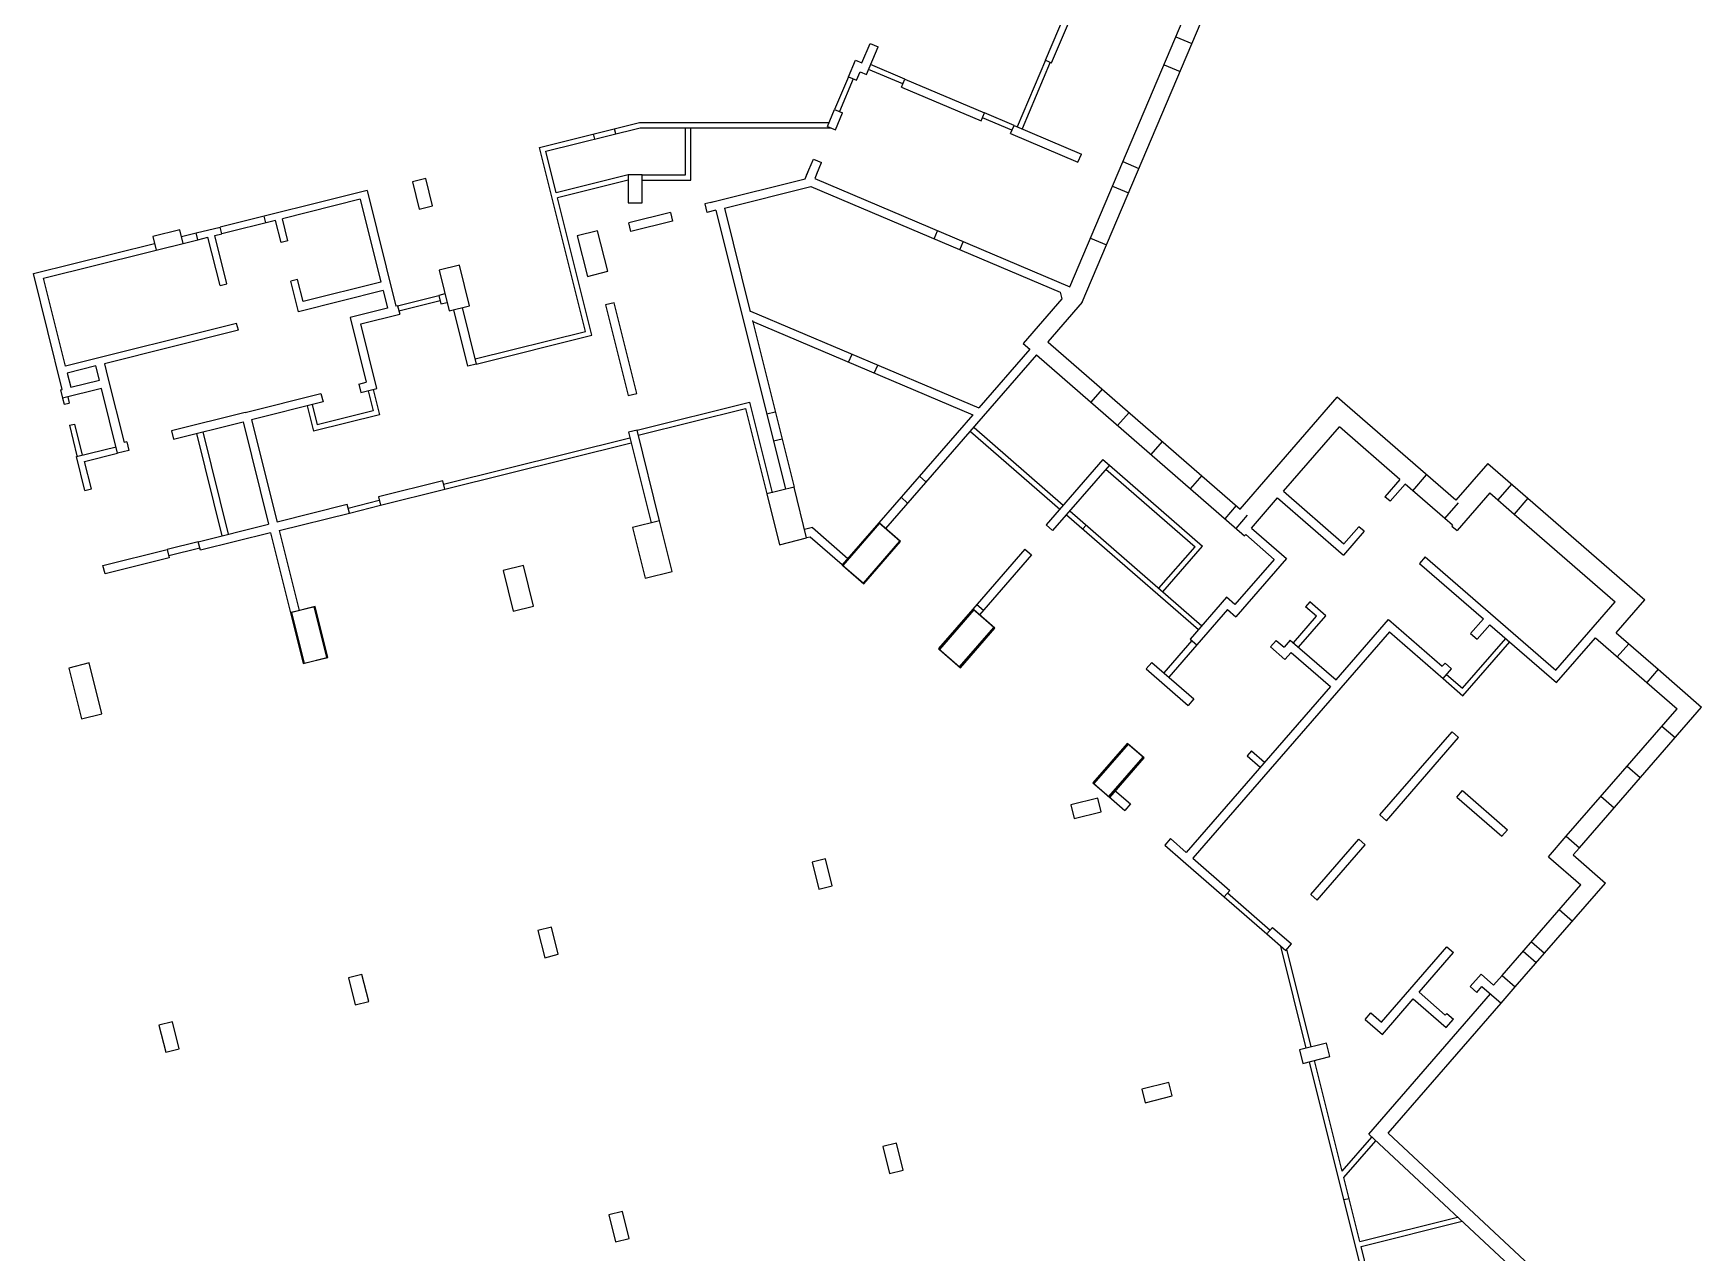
# Model space of a CAD drawing. Header units: metres. Extents: x -681087 to 1033303, y 74272 to 2630761.
# Drawn here: x 119989 to 167824, y 2525471 to 2560433 of the extents above; entities that cross this region are included whole.
import ezdxf

# ---------------------------------------------------------------- set-up
doc = ezdxf.new("R2010")
doc.units = ezdxf.units.M
for name, color, linetype in [('SKELETON_CLEAN', 7, 'Continuous'), ('SKELETON_ISOLATED', 1, 'Continuous'), ('SKELETON_ORIGINAL', 8, 'Continuous')]:
    doc.layers.add(name, color=color, linetype=linetype)

msp = doc.modelspace()

# ---------------------------------------------------------------- linework, layer by layer
at = {"layer": 'SKELETON_CLEAN'}
for p, q in [((149706, 2553165), (154387, 2564193)), ((150060, 2552721), (154847, 2563997)), ((149010, 2559664), (150006, 2562011)), ((149184, 2559589), (150181, 2561937)), ((143745, 2559584), (143983, 2560146)), ((143983, 2560146), (144214, 2560048)), ((143360, 2559188), (143561, 2559663)), ((143561, 2559663), (143745, 2559584)), ((143878, 2559257), (144214, 2560048)), ((149010, 2559664), (148199, 2557754)), ((149010, 2559664), (149184, 2559589)), ((143360, 2559188), (142961, 2558250)), ((143360, 2559188), (143590, 2559091)), ((143590, 2559091), (143693, 2559335)), ((143693, 2559335), (143878, 2559257)), ((144977, 2559121), (143997, 2559537)), ((144879, 2558891), (144977, 2559121)), ((144879, 2558891), (147162, 2557922)), ((144977, 2559121), (147260, 2558152)), ((142756, 2557766), (142961, 2558250)), ((142961, 2558250), (143191, 2558152)), ((134504, 2557164), (137366, 2557878)), ((137366, 2557878), (142803, 2557878)), ((142756, 2557766), (142986, 2557669)), ((142986, 2557669), (143191, 2558152)), ((147162, 2557922), (147260, 2558152)), ((148107, 2557793), (147260, 2558152)), ((148009, 2557563), (148107, 2557793)), ((148107, 2557793), (150040, 2556972)), ((134686, 2557055), (137385, 2557728)), ((137385, 2557728), (142847, 2557728)), ((138691, 2556378), (138691, 2557728)), ((138841, 2556228), (138841, 2557728)), ((148009, 2557563), (149942, 2556742)), ((135821, 2551886), (134504, 2557164)), ((134983, 2555865), (134686, 2557055)), ((142162, 2556367), (142358, 2556827)), ((142358, 2556827), (142588, 2556730)), ((149942, 2556742), (150040, 2556972)), ((137041, 2556378), (134983, 2555865)), ((137441, 2556378), (137041, 2556378)), ((137041, 2556378), (137041, 2555578)), ((137441, 2555578), (137441, 2556378)), ((137441, 2556378), (138691, 2556378)), ((142116, 2556259), (142205, 2556468)), ((142455, 2556417), (142392, 2556269)), ((142451, 2556407), (142588, 2556730)), ((129556, 2555930), (125345, 2554880)), ((129556, 2555930), (130383, 2552612)), ((131244, 2556269), (130856, 2556172)), ((130856, 2556172), (131050, 2555396)), ((131438, 2555492), (131244, 2556269)), ((137041, 2556223), (135019, 2555719)), ((137441, 2556228), (138841, 2556228)), ((139393, 2555580), (142116, 2556259)), ((139803, 2555424), (142286, 2556043)), ((142286, 2556043), (149435, 2553008)), ((142392, 2556269), (149706, 2553165)), ((129362, 2555676), (127130, 2555119)), ((129362, 2555676), (129954, 2553298)), ((131050, 2555396), (131438, 2555492)), ((136002, 2551776), (135019, 2555719)), ((137041, 2555578), (137441, 2555578)), ((139500, 2555606), (139243, 2555542)), ((139243, 2555542), (139303, 2555300)), ((139560, 2555364), (139303, 2555300)), ((139560, 2555364), (141556, 2547359)), ((139803, 2555424), (140545, 2552447)), ((124656, 2554709), (125345, 2554880)), ((125393, 2554686), (125345, 2554880)), ((126936, 2555071), (125393, 2554686)), ((127094, 2554435), (126936, 2555071)), ((127289, 2554484), (127130, 2555119)), ((138253, 2555295), (137059, 2554998)), ((137120, 2554755), (137059, 2554998)), ((138313, 2555053), (137120, 2554755)), ((138253, 2555295), (138313, 2555053)), ((119989, 2553545), (123462, 2554411)), ((120280, 2553411), (124704, 2554514)), ((124190, 2554799), (123414, 2554605)), ((123414, 2554605), (123511, 2554217)), ((123511, 2554217), (124287, 2554410)), ((124287, 2554410), (124190, 2554799)), ((124239, 2554605), (124656, 2554709)), ((124704, 2554514), (124656, 2554709)), ((124704, 2554514), (124995, 2554587)), ((125341, 2553200), (124995, 2554587)), ((125189, 2554635), (125393, 2554686)), ((125535, 2553248), (125189, 2554635)), ((127289, 2554484), (127094, 2554435)), ((136167, 2554775), (135585, 2554630)), ((135585, 2554630), (135875, 2553466)), ((136457, 2553611), (136167, 2554775)), ((120816, 2550226), (119989, 2553545)), ((132203, 2553787), (131621, 2553642)), ((131621, 2553642), (131911, 2552477)), ((132493, 2552623), (132203, 2553787)), ((135875, 2553466), (136457, 2553611)), ((120909, 2550889), (120280, 2553411)), ((125341, 2553200), (125535, 2553248)), ((127564, 2553378), (127370, 2553329)), ((127589, 2552451), (127370, 2553329)), ((127723, 2552742), (127564, 2553378)), ((130015, 2553056), (127589, 2552451)), ((129954, 2553298), (127723, 2552742)), ((130015, 2553056), (130141, 2552551)), ((131790, 2552963), (131616, 2552919)), ((149435, 2553008), (149482, 2552818)), ((130141, 2552551), (129073, 2552285)), ((130432, 2552624), (130383, 2552612)), ((130432, 2552624), (131616, 2552919)), ((130432, 2552624), (130492, 2552381)), ((131616, 2552919), (131676, 2552677)), ((131676, 2552677), (131851, 2552720)), ((131911, 2552477), (132493, 2552623)), ((132446, 2550890), (132042, 2552510)), ((132285, 2552571), (132689, 2550950)), ((136641, 2552709), (136398, 2552648)), ((136398, 2552648), (137047, 2550048)), ((137289, 2550108), (136641, 2552709)), ((149482, 2552818), (148371, 2551540)), ((150060, 2552721), (149076, 2551589)), ((125818, 2552113), (120909, 2550889)), ((125867, 2551919), (125818, 2552113)), ((129073, 2552285), (129536, 2550432)), ((129376, 2552103), (130492, 2552381)), ((129839, 2550250), (129376, 2552103)), ((140555, 2552470), (147097, 2549693)), ((140596, 2552181), (146925, 2549495)), ((140606, 2552204), (141799, 2547419)), ((125867, 2551919), (122025, 2550961)), ((132653, 2551096), (135821, 2551886)), ((132689, 2550950), (136002, 2551776)), ((148371, 2551540), (148560, 2551376)), ((149175, 2551504), (149076, 2551589)), ((149091, 2551576), (154593, 2546793)), ((148748, 2551212), (144422, 2546234)), ((148560, 2551376), (147097, 2549693)), ((148748, 2551212), (154718, 2546022)), ((121782, 2550900), (120957, 2550694)), ((120957, 2550694), (121059, 2550287)), ((121884, 2550493), (121782, 2550900)), ((122025, 2550961), (122126, 2550553)), ((132689, 2550950), (132446, 2550890)), ((120768, 2550214), (120816, 2550226)), ((120768, 2550214), (120828, 2549972)), ((121944, 2550250), (120828, 2549972)), ((121059, 2550287), (121884, 2550493)), ((122406, 2548397), (121944, 2550250)), ((122126, 2550553), (122588, 2548700)), ((126062, 2549566), (128235, 2550108)), ((128235, 2550108), (128296, 2549865)), ((129322, 2550379), (129536, 2550432)), ((129322, 2550379), (129383, 2550136)), ((129383, 2550136), (129839, 2550250)), ((129586, 2550187), (129731, 2549605)), ((129732, 2550223), (129913, 2549496)), ((137047, 2550048), (137289, 2550108)), ((120828, 2549972), (120872, 2549797)), ((120872, 2549797), (121017, 2549833)), ((120974, 2550008), (121017, 2549833)), ((128296, 2549865), (126244, 2549354)), ((127840, 2549752), (128021, 2549024)), ((127985, 2549788), (128130, 2549206)), ((129731, 2549605), (128130, 2549206)), ((137298, 2549059), (140520, 2549862)), ((137334, 2548914), (140410, 2549681)), ((140410, 2549681), (141022, 2547226)), ((140520, 2549862), (141168, 2547262)), ((154593, 2546793), (157378, 2549997)), ((160774, 2547045), (157378, 2549997)), ((121022, 2549196), (121167, 2549232)), ((121022, 2549196), (121239, 2548322)), ((121167, 2549232), (121390, 2548339)), ((126062, 2549566), (123947, 2549039)), ((124007, 2548796), (126001, 2549293)), ((126001, 2549293), (126733, 2546358)), ((126244, 2549354), (126975, 2546418)), ((129913, 2549496), (128021, 2549024)), ((146925, 2549495), (144233, 2546398)), ((155830, 2547302), (157437, 2549151)), ((159173, 2547642), (157437, 2549151)), ((122666, 2548719), (122588, 2548700)), ((122666, 2548719), (122726, 2548477)), ((123947, 2549039), (124007, 2548796)), ((131785, 2547360), (137132, 2548693)), ((137298, 2549059), (137056, 2548999)), ((137056, 2548999), (137704, 2546398)), ((137947, 2546459), (137298, 2549059)), ((121225, 2548298), (122360, 2548581)), ((121468, 2547323), (121225, 2548298)), ((121455, 2548160), (122406, 2548397)), ((122726, 2548477), (122406, 2548397)), ((150652, 2548212), (149025, 2546340)), ((150652, 2548212), (150841, 2548048)), ((121652, 2547369), (121455, 2548160)), ((150841, 2548048), (149214, 2546176)), ((150743, 2547935), (153297, 2545714)), ((150841, 2548048), (153509, 2545729)), ((161693, 2548101), (160774, 2547045)), ((161693, 2548101), (162840, 2547104)), ((121468, 2547323), (121652, 2547369)), ((131725, 2547603), (129881, 2547143)), ((129942, 2546900), (131785, 2547360)), ((131785, 2547360), (131725, 2547603)), ((141799, 2547419), (141022, 2547226)), ((141022, 2547226), (141385, 2545770)), ((142161, 2545964), (141799, 2547419)), ((155830, 2547302), (157566, 2545793)), ((159173, 2547642), (158744, 2547147)), ((159324, 2547510), (158895, 2547016)), ((160464, 2546520), (159324, 2547510)), ((161752, 2547255), (160814, 2546176)), ((161752, 2547255), (162446, 2546651)), ((128989, 2546920), (126975, 2546418)), ((129049, 2546678), (128989, 2546920)), ((129049, 2546678), (129942, 2546900)), ((129881, 2547143), (129942, 2546900)), ((154915, 2546249), (155666, 2547113)), ((155666, 2547113), (157553, 2545473)), ((158895, 2547016), (158744, 2547147)), ((160464, 2546520), (160857, 2546973)), ((162840, 2547104), (162446, 2546651)), ((162840, 2547104), (166191, 2544191)), ((124719, 2545856), (126733, 2546358)), ((127036, 2546176), (129049, 2546678)), ((137947, 2546459), (137170, 2546265)), ((137170, 2546265), (137533, 2544810)), ((138309, 2545003), (137947, 2546459)), ((142330, 2546264), (142101, 2546206)), ((142330, 2546264), (143347, 2545380)), ((144233, 2546398), (143183, 2545191)), ((144248, 2546385), (143198, 2545178)), ((144837, 2545874), (144233, 2546398)), ((144852, 2545860), (144248, 2546385)), ((149025, 2546340), (149214, 2546176)), ((157996, 2546287), (157566, 2545793)), ((158147, 2546156), (157996, 2546287)), ((160683, 2546330), (160464, 2546520)), ((160683, 2546330), (160663, 2546307)), ((160663, 2546307), (160814, 2546176)), ((162446, 2546651), (165345, 2544132)), ((124719, 2545856), (123827, 2545633)), ((124780, 2545613), (124719, 2545856)), ((126793, 2546115), (124780, 2545613)), ((126793, 2546115), (127365, 2543821)), ((127036, 2546176), (127608, 2543881)), ((141385, 2545770), (142161, 2545964)), ((142265, 2545989), (142161, 2545964)), ((143183, 2545191), (142265, 2545989)), ((143787, 2544666), (144837, 2545874)), ((143802, 2544653), (144852, 2545860)), ((154718, 2546022), (154751, 2546060)), ((154751, 2546060), (155566, 2545351)), ((154915, 2546249), (155919, 2545376)), ((158147, 2546156), (157553, 2545473)), ((121983, 2545174), (123827, 2545633)), ((123887, 2545391), (122044, 2544931)), ((123827, 2545633), (123887, 2545391)), ((148422, 2545646), (146926, 2543925)), ((148610, 2545482), (147115, 2543761)), ((148422, 2545646), (148610, 2545482)), ((152261, 2544522), (153297, 2545714)), ((152374, 2544423), (153509, 2545729)), ((155566, 2545351), (154441, 2544057)), ((155919, 2545376), (154466, 2543704)), ((159895, 2545424), (159731, 2545235)), ((159895, 2545424), (163639, 2542170)), ((122044, 2544931), (121983, 2545174)), ((134041, 2545176), (133459, 2545031)), ((133459, 2545031), (133749, 2543866)), ((134331, 2544011), (134041, 2545176)), ((137533, 2544810), (138309, 2545003)), ((143183, 2545191), (143787, 2544666)), ((143198, 2545178), (143802, 2544653)), ((159731, 2545235), (161565, 2543641)), ((128057, 2543993), (127378, 2543824)), ((128420, 2542538), (128057, 2543993)), ((133749, 2543866), (134331, 2544011)), ((146926, 2543925), (145942, 2542793)), ((146952, 2543902), (145968, 2542770)), ((147530, 2543400), (146926, 2543925)), ((147556, 2543377), (146952, 2543902)), ((154203, 2544264), (153160, 2543064)), ((154228, 2543911), (153349, 2542900)), ((154441, 2544057), (154203, 2544264)), ((154228, 2543911), (154466, 2543704)), ((156590, 2544137), (156466, 2543993)), ((156782, 2543718), (156466, 2543993)), ((157051, 2543736), (156590, 2544137)), ((163639, 2542170), (165345, 2544132)), ((165371, 2543248), (166191, 2544191)), ((127365, 2543821), (127728, 2542365)), ((127390, 2543827), (127753, 2542371)), ((146546, 2542268), (147530, 2543400)), ((156120, 2542955), (156782, 2543718)), ((156263, 2542831), (157051, 2543736)), ((157342, 2541893), (158848, 2543625)), ((158848, 2543625), (160388, 2542286)), ((161201, 2543222), (161565, 2543641)), ((161390, 2543058), (161754, 2543477)), ((161754, 2543477), (163663, 2541817)), ((146572, 2542245), (147556, 2543377)), ((153160, 2543064), (153349, 2542900)), ((158873, 2543272), (153234, 2536785)), ((155626, 2543027), (155462, 2542838)), ((155626, 2543027), (155852, 2542830)), ((156029, 2543034), (155852, 2542830)), ((156029, 2543034), (157342, 2541893)), ((158873, 2543272), (160412, 2541934)), ((160964, 2541653), (162207, 2543083)), ((160978, 2541442), (162320, 2542985)), ((161201, 2543222), (161390, 2543058)), ((163663, 2541817), (164779, 2543100)), ((164779, 2543100), (166250, 2541821)), ((165371, 2543248), (166578, 2542198)), ((127728, 2542365), (128408, 2542535)), ((127753, 2542371), (128432, 2542541)), ((145942, 2542793), (146546, 2542268)), ((145968, 2542770), (146572, 2542245)), ((153349, 2542900), (152545, 2541975)), ((155462, 2542838), (155877, 2542478)), ((156054, 2542681), (155877, 2542478)), ((156054, 2542681), (157178, 2541704)), ((121587, 2542380), (121005, 2542235)), ((121005, 2542235), (121368, 2540779)), ((121950, 2540925), (121587, 2542380)), ((152058, 2542398), (151894, 2542210)), ((151894, 2542210), (153102, 2541160)), ((152058, 2542398), (153266, 2541349)), ((160388, 2542286), (160466, 2542377)), ((160412, 2541934), (160655, 2542213)), ((160466, 2542377), (160655, 2542213)), ((160511, 2542047), (160964, 2541653)), ((166578, 2542198), (166250, 2541821)), ((166578, 2542198), (167824, 2541116)), ((157178, 2541704), (153045, 2536949)), ((160412, 2541934), (160978, 2541442)), ((166250, 2541821), (167118, 2541066)), ((153266, 2541349), (153102, 2541160)), ((163940, 2537410), (167118, 2541066)), ((164317, 2537082), (167824, 2541116)), ((121368, 2540779), (121950, 2540925)), ((151809, 2539680), (151356, 2540074)), ((151835, 2539657), (151382, 2540051)), ((158595, 2538021), (160668, 2540406)), ((158784, 2537857), (160857, 2540242)), ((160668, 2540406), (160857, 2540242)), ((150825, 2538548), (151809, 2539680)), ((150851, 2538525), (151835, 2539657)), ((154915, 2539862), (154790, 2539719)), ((154790, 2539719), (155168, 2539391)), ((154915, 2539862), (155292, 2539534)), ((150372, 2538942), (150825, 2538548)), ((150398, 2538919), (150851, 2538525)), ((150989, 2538737), (151445, 2538340)), ((160806, 2538530), (160970, 2538719)), ((160970, 2538719), (162261, 2537597)), ((150515, 2538503), (149738, 2538309)), ((149738, 2538309), (149835, 2537921)), ((150611, 2538115), (150515, 2538503)), ((150825, 2538548), (151281, 2538151)), ((151445, 2538340), (151281, 2538151)), ((160806, 2538530), (162097, 2537409)), ((149835, 2537921), (150611, 2538115)), ((158784, 2537857), (158595, 2538021)), ((152592, 2537343), (152428, 2537154)), ((152592, 2537343), (153045, 2536949)), ((156614, 2535742), (157991, 2537327)), ((158180, 2537163), (157991, 2537327)), ((162097, 2537409), (162261, 2537597)), ((163431, 2536825), (163940, 2537410)), ((163940, 2537410), (164317, 2537082)), ((142704, 2536762), (142316, 2536665)), ((142897, 2535985), (142704, 2536762)), ((152428, 2537154), (152957, 2536695)), ((152957, 2536695), (154134, 2535671)), ((153234, 2536785), (154298, 2535860)), ((156802, 2535578), (158180, 2537163)), ((163431, 2536825), (164360, 2536018)), ((164137, 2536874), (164317, 2537082)), ((164137, 2536874), (165065, 2536067)), ((142316, 2536665), (142509, 2535889)), ((142509, 2535889), (142897, 2535985)), ((154134, 2535671), (154298, 2535860)), ((156802, 2535578), (156614, 2535742)), ((162103, 2533422), (164360, 2536018)), ((162480, 2533094), (165065, 2536067)), ((154134, 2535671), (155357, 2534609)), ((134844, 2534802), (134456, 2534705)), ((135038, 2534026), (134844, 2534802)), ((155357, 2534609), (155521, 2534797)), ((155521, 2534797), (156064, 2534325)), ((134456, 2534705), (134650, 2533929)), ((155357, 2534609), (155900, 2534136)), ((155900, 2534136), (156064, 2534325)), ((134650, 2533929), (135038, 2534026)), ((158645, 2532081), (160522, 2534240)), ((159720, 2532936), (160710, 2534076)), ((160522, 2534240), (160710, 2534076)), ((129411, 2533447), (129023, 2533351)), ((129023, 2533351), (129216, 2532574)), ((129604, 2532671), (129411, 2533447)), ((161186, 2533099), (161498, 2533457)), ((161498, 2533457), (161860, 2533142)), ((161860, 2533142), (162103, 2533422)), ((162103, 2533422), (162480, 2533094)), ((158277, 2528868), (161771, 2532888)), ((159720, 2532936), (160474, 2532280)), ((161186, 2533099), (161375, 2532935)), ((161375, 2532935), (161522, 2533105)), ((161522, 2533105), (162073, 2532626)), ((162073, 2532626), (162480, 2533094)), ((129216, 2532574), (129604, 2532671)), ((158670, 2531729), (159556, 2532747)), ((158832, 2528897), (162073, 2532626)), ((159556, 2532747), (160499, 2531927)), ((123977, 2532093), (123589, 2531996)), ((123589, 2531996), (123783, 2531220)), ((124171, 2531316), (123977, 2532093)), ((158179, 2532155), (158343, 2532344)), ((158179, 2532155), (158670, 2531729)), ((158343, 2532344), (158645, 2532081)), ((160474, 2532280), (160517, 2532329)), ((160499, 2531927), (160706, 2532165)), ((160517, 2532329), (160706, 2532165)), ((157068, 2531480), (156292, 2531286)), ((157165, 2531092), (157068, 2531480)), ((123783, 2531220), (124171, 2531316)), ((156292, 2531286), (156389, 2530898)), ((156389, 2530898), (157165, 2531092)), ((158518, 2523184), (156583, 2530947)), ((157520, 2527806), (156728, 2530983)), ((152547, 2530352), (151770, 2530159)), ((151770, 2530159), (151867, 2529771)), ((152643, 2529964), (152547, 2530352)), ((151867, 2529771), (152643, 2529964)), ((144736, 2528611), (144348, 2528514)), ((144929, 2527835), (144736, 2528611)), ((157520, 2527806), (158368, 2528782)), ((157564, 2527629), (158478, 2528680)), ((163902, 2523622), (158277, 2528868)), ((164175, 2523914), (158832, 2528897)), ((144348, 2528514), (144541, 2527738)), ((144541, 2527738), (144929, 2527835)), ((158022, 2525792), (157564, 2527629)), ((136877, 2526652), (136488, 2526555)), ((137070, 2525875), (136877, 2526652)), ((136488, 2526555), (136682, 2525779)), ((158022, 2525792), (160826, 2526491)), ((158058, 2525646), (160957, 2526369)), ((136682, 2525779), (137070, 2525875)), ((158664, 2523220), (158059, 2525646))]:
    msp.add_line(p, q, dxfattribs=at)
at = {"layer": 'SKELETON_ISOLATED'}
for p, q in [((152750, 2560336), (153210, 2560140)), ((144918, 2558983), (143938, 2559399)), ((149148, 2559605), (148337, 2557695)), ((152410, 2559535), (152870, 2559340)), ((143498, 2559130), (143099, 2558191)), ((148048, 2557655), (147201, 2558014)), ((136085, 2557404), (136049, 2557549)), ((136687, 2557554), (136651, 2557699)), ((151230, 2556755), (151690, 2556560)), ((150933, 2556055), (151393, 2555860)), ((126655, 2555001), (126606, 2555195)), ((145820, 2554543), (145918, 2554773)), ((146557, 2554230), (146654, 2554460)), ((150300, 2554564), (150760, 2554369)), ((130468, 2552478), (131652, 2552774)), ((143366, 2551006), (143464, 2551236)), ((144102, 2550693), (144200, 2550923)), ((150635, 2550234), (150307, 2549857)), ((141262, 2549573), (141020, 2549513)), ((146963, 2549127), (149517, 2546906)), ((151405, 2549565), (151077, 2549188)), ((124662, 2548959), (125394, 2546024)), ((124846, 2549005), (125578, 2546070)), ((131749, 2547506), (137096, 2548839)), ((141456, 2548797), (141213, 2548737)), ((146864, 2549014), (149419, 2546793)), ((152359, 2548735), (152031, 2548358)), ((145394, 2547734), (145583, 2547570)), ((153491, 2547751), (153163, 2547374)), ((159543, 2547320), (159937, 2547773)), ((162372, 2547511), (161979, 2547058)), ((129013, 2546823), (129906, 2547046)), ((144869, 2547131), (145058, 2546966)), ((149706, 2546742), (153495, 2543449)), ((154480, 2546892), (154152, 2546514)), ((149608, 2546629), (153396, 2543336)), ((150076, 2546222), (150174, 2546336)), ((154797, 2546616), (154469, 2546239)), ((124765, 2545672), (123873, 2545449)), ((147044, 2544061), (147233, 2543897)), ((153205, 2543024), (152402, 2542100)), ((165733, 2542933), (165405, 2542556)), ((166685, 2540568), (167063, 2540240)), ((151369, 2540063), (150385, 2538930)), ((165688, 2539421), (166066, 2539093)), ((164937, 2538557), (165314, 2538229)), ((154233, 2535785), (155455, 2534722)), ((163743, 2535309), (164120, 2534980)), ((162943, 2534388), (163320, 2534060)), ((156486, 2531335), (155756, 2534261)), ((156631, 2531371), (155932, 2534173)), ((162706, 2534116), (163084, 2533788)), ((157568, 2526991), (157714, 2527027))]:
    msp.add_line(p, q, dxfattribs=at)
at = {"layer": 'SKELETON_ORIGINAL'}
for p, q in [((149706, 2553165), (154387, 2564193)), ((150060, 2552721), (154847, 2563997)), ((149010, 2559664), (150006, 2562011)), ((149184, 2559589), (150181, 2561937)), ((143745, 2559584), (143983, 2560146)), ((143983, 2560146), (144214, 2560048)), ((152750, 2560336), (153210, 2560140)), ((143360, 2559188), (143561, 2559663)), ((143561, 2559663), (143745, 2559584)), ((143878, 2559257), (144214, 2560048)), ((149010, 2559664), (148199, 2557754)), ((149010, 2559664), (149184, 2559589)), ((143360, 2559188), (142961, 2558250)), ((143360, 2559188), (143590, 2559091)), ((143590, 2559091), (143693, 2559335)), ((143693, 2559335), (143878, 2559257)), ((144918, 2558983), (143938, 2559399)), ((144977, 2559121), (143997, 2559537)), ((149148, 2559605), (148337, 2557695)), ((152410, 2559535), (152870, 2559340)), ((143498, 2559130), (143099, 2558191)), ((144879, 2558891), (144977, 2559121)), ((144879, 2558891), (147162, 2557922)), ((144977, 2559121), (147260, 2558152)), ((142756, 2557766), (142961, 2558250)), ((142961, 2558250), (143191, 2558152)), ((134504, 2557164), (137366, 2557878)), ((137366, 2557878), (142803, 2557878)), ((142756, 2557766), (142986, 2557669)), ((142986, 2557669), (143191, 2558152)), ((147162, 2557922), (147260, 2558152)), ((148048, 2557655), (147201, 2558014)), ((148107, 2557793), (147260, 2558152)), ((148009, 2557563), (148107, 2557793)), ((148107, 2557793), (150040, 2556972)), ((134686, 2557055), (137385, 2557728)), ((136085, 2557404), (136049, 2557549)), ((136687, 2557554), (136651, 2557699)), ((137385, 2557728), (142847, 2557728)), ((138691, 2556378), (138691, 2557728)), ((138841, 2556228), (138841, 2557728)), ((148009, 2557563), (149942, 2556742)), ((135821, 2551886), (134504, 2557164)), ((134983, 2555865), (134686, 2557055)), ((142162, 2556367), (142358, 2556827)), ((142358, 2556827), (142588, 2556730)), ((149942, 2556742), (150040, 2556972)), ((137041, 2556378), (134983, 2555865)), ((137441, 2556378), (137041, 2556378)), ((137041, 2556378), (137041, 2555578)), ((137441, 2555578), (137441, 2556378)), ((137441, 2556378), (138691, 2556378)), ((142116, 2556259), (142205, 2556468)), ((142455, 2556417), (142392, 2556269)), ((142451, 2556407), (142588, 2556730)), ((151230, 2556755), (151690, 2556560)), ((129556, 2555930), (125345, 2554880)), ((129556, 2555930), (130383, 2552612)), ((131244, 2556269), (130856, 2556172)), ((130856, 2556172), (131050, 2555396)), ((131438, 2555492), (131244, 2556269)), ((137041, 2556223), (135019, 2555719)), ((137441, 2556228), (138841, 2556228)), ((139393, 2555580), (142116, 2556259)), ((139803, 2555424), (142286, 2556043)), ((142286, 2556043), (149435, 2553008)), ((142392, 2556269), (149706, 2553165)), ((150933, 2556055), (151393, 2555860)), ((129362, 2555676), (127130, 2555119)), ((129362, 2555676), (129954, 2553298)), ((131050, 2555396), (131438, 2555492)), ((136002, 2551776), (135019, 2555719)), ((137041, 2555578), (137441, 2555578)), ((139500, 2555606), (139243, 2555542)), ((139243, 2555542), (139303, 2555300)), ((139560, 2555364), (139303, 2555300)), ((139560, 2555364), (141556, 2547359)), ((139803, 2555424), (140545, 2552447)), ((124656, 2554709), (125345, 2554880)), ((125393, 2554686), (125345, 2554880)), ((126936, 2555071), (125393, 2554686)), ((126655, 2555001), (126606, 2555195)), ((127094, 2554435), (126936, 2555071)), ((127289, 2554484), (127130, 2555119)), ((138253, 2555295), (137059, 2554998)), ((137120, 2554755), (137059, 2554998)), ((138313, 2555053), (137120, 2554755)), ((138253, 2555295), (138313, 2555053)), ((119989, 2553545), (123462, 2554411)), ((120280, 2553411), (124704, 2554514)), ((124190, 2554799), (123414, 2554605)), ((123414, 2554605), (123511, 2554217)), ((123511, 2554217), (124287, 2554410)), ((124287, 2554410), (124190, 2554799)), ((124239, 2554605), (124656, 2554709)), ((124704, 2554514), (124656, 2554709)), ((124704, 2554514), (124995, 2554587)), ((125341, 2553200), (124995, 2554587)), ((125189, 2554635), (125393, 2554686)), ((125535, 2553248), (125189, 2554635)), ((127289, 2554484), (127094, 2554435)), ((136167, 2554775), (135585, 2554630)), ((136167, 2554775), (135585, 2554630)), ((135585, 2554630), (135875, 2553466)), ((135585, 2554630), (135875, 2553466)), ((136457, 2553611), (136167, 2554775)), ((136457, 2553611), (136167, 2554775)), ((145820, 2554543), (145918, 2554773)), ((146557, 2554230), (146654, 2554460)), ((150300, 2554564), (150760, 2554369)), ((120816, 2550226), (119989, 2553545)), ((132203, 2553787), (131621, 2553642)), ((132203, 2553787), (131621, 2553642)), ((131621, 2553642), (131911, 2552477)), ((131621, 2553642), (131911, 2552477)), ((132493, 2552623), (132203, 2553787)), ((132493, 2552623), (132203, 2553787)), ((135875, 2553466), (136457, 2553611)), ((135875, 2553466), (136457, 2553611)), ((120909, 2550889), (120280, 2553411)), ((125341, 2553200), (125535, 2553248)), ((127564, 2553378), (127370, 2553329)), ((127589, 2552451), (127370, 2553329)), ((127723, 2552742), (127564, 2553378)), ((130015, 2553056), (127589, 2552451)), ((129954, 2553298), (127723, 2552742)), ((130015, 2553056), (130141, 2552551)), ((131790, 2552963), (131616, 2552919)), ((149435, 2553008), (149482, 2552818)), ((130141, 2552551), (129073, 2552285)), ((130432, 2552624), (130383, 2552612)), ((130432, 2552624), (131616, 2552919)), ((130432, 2552624), (130492, 2552381)), ((130468, 2552478), (131652, 2552774)), ((131616, 2552919), (131676, 2552677)), ((131676, 2552677), (131851, 2552720)), ((131911, 2552477), (132493, 2552623)), ((131911, 2552477), (132493, 2552623)), ((132446, 2550890), (132042, 2552510)), ((132285, 2552571), (132689, 2550950)), ((136641, 2552709), (136398, 2552648)), ((136398, 2552648), (137047, 2550048)), ((137289, 2550108), (136641, 2552709)), ((149482, 2552818), (148371, 2551540)), ((150060, 2552721), (149076, 2551589)), ((125818, 2552113), (120909, 2550889)), ((125867, 2551919), (125818, 2552113)), ((129073, 2552285), (129536, 2550432)), ((129376, 2552103), (130492, 2552381)), ((129839, 2550250), (129376, 2552103)), ((140555, 2552470), (147097, 2549693)), ((140596, 2552181), (146925, 2549495)), ((140606, 2552204), (141799, 2547419)), ((125867, 2551919), (122025, 2550961)), ((132653, 2551096), (135821, 2551886)), ((132689, 2550950), (136002, 2551776)), ((148371, 2551540), (148560, 2551376)), ((149175, 2551504), (149076, 2551589)), ((149091, 2551576), (154593, 2546793)), ((143366, 2551006), (143464, 2551236)), ((148748, 2551212), (144422, 2546234)), ((148560, 2551376), (147097, 2549693)), ((148748, 2551212), (154718, 2546022)), ((121782, 2550900), (120957, 2550694)), ((120957, 2550694), (121059, 2550287)), ((121884, 2550493), (121782, 2550900)), ((122025, 2550961), (122126, 2550553)), ((132689, 2550950), (132446, 2550890)), ((144102, 2550693), (144200, 2550923)), ((120768, 2550214), (120816, 2550226)), ((120768, 2550214), (120828, 2549972)), ((121944, 2550250), (120828, 2549972)), ((121059, 2550287), (121884, 2550493)), ((122406, 2548397), (121944, 2550250)), ((122126, 2550553), (122588, 2548700)), ((126062, 2549566), (128235, 2550108)), ((128235, 2550108), (128296, 2549865)), ((129322, 2550379), (129536, 2550432)), ((129322, 2550379), (129383, 2550136)), ((129383, 2550136), (129839, 2550250)), ((129586, 2550187), (129731, 2549605)), ((129732, 2550223), (129913, 2549496)), ((137047, 2550048), (137289, 2550108)), ((150635, 2550234), (150307, 2549857)), ((120828, 2549972), (120872, 2549797)), ((120872, 2549797), (121017, 2549833)), ((120974, 2550008), (121017, 2549833)), ((128296, 2549865), (126244, 2549354)), ((127840, 2549752), (128021, 2549024)), ((127985, 2549788), (128130, 2549206)), ((129731, 2549605), (128130, 2549206)), ((137298, 2549059), (140520, 2549862)), ((137334, 2548914), (140410, 2549681)), ((140410, 2549681), (141022, 2547226)), ((140520, 2549862), (141168, 2547262)), ((154593, 2546793), (157378, 2549997)), ((160774, 2547045), (157378, 2549997)), ((121022, 2549196), (121167, 2549232)), ((121022, 2549196), (121239, 2548322)), ((121167, 2549232), (121390, 2548339)), ((126062, 2549566), (123947, 2549039)), ((124007, 2548796), (126001, 2549293)), ((126001, 2549293), (126733, 2546358)), ((126244, 2549354), (126975, 2546418)), ((129913, 2549496), (128021, 2549024)), ((141262, 2549573), (141020, 2549513)), ((146925, 2549495), (144233, 2546398)), ((146963, 2549127), (149517, 2546906)), ((151405, 2549565), (151077, 2549188)), ((155830, 2547302), (157437, 2549151)), ((159173, 2547642), (157437, 2549151)), ((122666, 2548719), (122588, 2548700)), ((122666, 2548719), (122726, 2548477)), ((123947, 2549039), (124007, 2548796)), ((124662, 2548959), (125394, 2546024)), ((124846, 2549005), (125578, 2546070)), ((131749, 2547506), (137096, 2548839)), ((131785, 2547360), (137132, 2548693)), ((137298, 2549059), (137056, 2548999)), ((137056, 2548999), (137704, 2546398)), ((137947, 2546459), (137298, 2549059)), ((141456, 2548797), (141213, 2548737)), ((146864, 2549014), (149419, 2546793)), ((152359, 2548735), (152031, 2548358)), ((121225, 2548298), (122360, 2548581)), ((121468, 2547323), (121225, 2548298)), ((121455, 2548160), (122406, 2548397)), ((122726, 2548477), (122406, 2548397)), ((150652, 2548212), (149025, 2546340)), ((150652, 2548212), (150841, 2548048)), ((121652, 2547369), (121455, 2548160)), ((145394, 2547734), (145583, 2547570)), ((150841, 2548048), (149214, 2546176)), ((150743, 2547935), (153297, 2545714)), ((150841, 2548048), (153509, 2545729)), ((153491, 2547751), (153163, 2547374)), ((159543, 2547320), (159937, 2547773)), ((161693, 2548101), (160774, 2547045)), ((161693, 2548101), (162840, 2547104)), ((121468, 2547323), (121652, 2547369)), ((131725, 2547603), (129881, 2547143)), ((129942, 2546900), (131785, 2547360)), ((131785, 2547360), (131725, 2547603)), ((141799, 2547419), (141022, 2547226)), ((141799, 2547419), (141022, 2547226)), ((141022, 2547226), (141385, 2545770)), ((141022, 2547226), (141385, 2545770)), ((142161, 2545964), (141799, 2547419)), ((142161, 2545964), (141799, 2547419)), ((155830, 2547302), (157566, 2545793)), ((159173, 2547642), (158744, 2547147)), ((159324, 2547510), (158895, 2547016)), ((160464, 2546520), (159324, 2547510)), ((161752, 2547255), (160814, 2546176)), ((161752, 2547255), (162446, 2546651)), ((162372, 2547511), (161979, 2547058)), ((128989, 2546920), (126975, 2546418)), ((129049, 2546678), (128989, 2546920)), ((129013, 2546823), (129906, 2547046)), ((129049, 2546678), (129942, 2546900)), ((129881, 2547143), (129942, 2546900)), ((144869, 2547131), (145058, 2546966)), ((149706, 2546742), (153495, 2543449)), ((154480, 2546892), (154152, 2546514)), ((154915, 2546249), (155666, 2547113)), ((155666, 2547113), (157553, 2545473)), ((158895, 2547016), (158744, 2547147)), ((160464, 2546520), (160857, 2546973)), ((162840, 2547104), (162446, 2546651)), ((162840, 2547104), (166191, 2544191)), ((124719, 2545856), (126733, 2546358)), ((127036, 2546176), (129049, 2546678)), ((137947, 2546459), (137170, 2546265)), ((137947, 2546459), (137170, 2546265)), ((137170, 2546265), (137533, 2544810)), ((137170, 2546265), (137533, 2544810)), ((138309, 2545003), (137947, 2546459)), ((138309, 2545003), (137947, 2546459)), ((142330, 2546264), (142101, 2546206)), ((142330, 2546264), (143347, 2545380)), ((144233, 2546398), (143183, 2545191)), ((144248, 2546385), (143198, 2545178)), ((144837, 2545874), (144233, 2546398)), ((144852, 2545860), (144248, 2546385)), ((149025, 2546340), (149214, 2546176)), ((149608, 2546629), (153396, 2543336)), ((150076, 2546222), (150174, 2546336)), ((154797, 2546616), (154469, 2546239)), ((157996, 2546287), (157566, 2545793)), ((158147, 2546156), (157996, 2546287)), ((160683, 2546330), (160464, 2546520)), ((160683, 2546330), (160663, 2546307)), ((160663, 2546307), (160814, 2546176)), ((162446, 2546651), (165345, 2544132)), ((124719, 2545856), (123827, 2545633)), ((124780, 2545613), (124719, 2545856)), ((126793, 2546115), (124780, 2545613)), ((126793, 2546115), (127365, 2543821)), ((127036, 2546176), (127608, 2543881)), ((141385, 2545770), (142161, 2545964)), ((141385, 2545770), (142161, 2545964)), ((142265, 2545989), (142161, 2545964)), ((143183, 2545191), (142265, 2545989)), ((143787, 2544666), (144837, 2545874)), ((143802, 2544653), (144852, 2545860)), ((154718, 2546022), (154751, 2546060)), ((154751, 2546060), (155566, 2545351)), ((154915, 2546249), (155919, 2545376)), ((158147, 2546156), (157553, 2545473)), ((121983, 2545174), (123827, 2545633)), ((123887, 2545391), (122044, 2544931)), ((123827, 2545633), (123887, 2545391)), ((124765, 2545672), (123873, 2545449)), ((148422, 2545646), (146926, 2543925)), ((148610, 2545482), (147115, 2543761)), ((148422, 2545646), (148610, 2545482)), ((152261, 2544522), (153297, 2545714)), ((152374, 2544423), (153509, 2545729)), ((155566, 2545351), (154441, 2544057)), ((155919, 2545376), (154466, 2543704)), ((159895, 2545424), (159731, 2545235)), ((159895, 2545424), (163639, 2542170)), ((122044, 2544931), (121983, 2545174)), ((134041, 2545176), (133459, 2545031)), ((134041, 2545176), (133459, 2545031)), ((133459, 2545031), (133749, 2543866)), ((133459, 2545031), (133749, 2543866)), ((134331, 2544011), (134041, 2545176)), ((134331, 2544011), (134041, 2545176)), ((137533, 2544810), (138309, 2545003)), ((137533, 2544810), (138309, 2545003)), ((143183, 2545191), (143787, 2544666)), ((143198, 2545178), (143802, 2544653)), ((159731, 2545235), (161565, 2543641)), ((128045, 2543990), (127365, 2543821)), ((128069, 2543996), (127390, 2543827)), ((128408, 2542535), (128045, 2543990)), ((128432, 2542541), (128069, 2543996)), ((133749, 2543866), (134331, 2544011)), ((133749, 2543866), (134331, 2544011)), ((146926, 2543925), (145942, 2542793)), ((146952, 2543902), (145968, 2542770)), ((147530, 2543400), (146926, 2543925)), ((147556, 2543377), (146952, 2543902)), ((147044, 2544061), (147233, 2543897)), ((154203, 2544264), (153160, 2543064)), ((154228, 2543911), (153349, 2542900)), ((154441, 2544057), (154203, 2544264)), ((154228, 2543911), (154466, 2543704)), ((156590, 2544137), (156466, 2543993)), ((156782, 2543718), (156466, 2543993)), ((157051, 2543736), (156590, 2544137)), ((163639, 2542170), (165345, 2544132)), ((165371, 2543248), (166191, 2544191)), ((127365, 2543821), (127728, 2542365)), ((127390, 2543827), (127753, 2542371)), ((146546, 2542268), (147530, 2543400)), ((156120, 2542955), (156782, 2543718)), ((156263, 2542831), (157051, 2543736)), ((157342, 2541893), (158848, 2543625)), ((158848, 2543625), (160388, 2542286)), ((161201, 2543222), (161565, 2543641)), ((161390, 2543058), (161754, 2543477)), ((161754, 2543477), (163663, 2541817)), ((146572, 2542245), (147556, 2543377)), ((153205, 2543024), (152402, 2542100)), ((153160, 2543064), (153349, 2542900)), ((158873, 2543272), (153234, 2536785)), ((155626, 2543027), (155462, 2542838)), ((155626, 2543027), (155852, 2542830)), ((156029, 2543034), (155852, 2542830)), ((156029, 2543034), (157342, 2541893)), ((158873, 2543272), (160412, 2541934)), ((160964, 2541653), (162207, 2543083)), ((160978, 2541442), (162320, 2542985)), ((161201, 2543222), (161390, 2543058)), ((163663, 2541817), (164779, 2543100)), ((164779, 2543100), (166250, 2541821)), ((165371, 2543248), (166578, 2542198)), ((165733, 2542933), (165405, 2542556)), ((127728, 2542365), (128408, 2542535)), ((127753, 2542371), (128432, 2542541)), ((145942, 2542793), (146546, 2542268)), ((145968, 2542770), (146572, 2542245)), ((153349, 2542900), (152545, 2541975)), ((155462, 2542838), (155877, 2542478)), ((156054, 2542681), (155877, 2542478)), ((156054, 2542681), (157178, 2541704)), ((121587, 2542380), (121005, 2542235)), ((121587, 2542380), (121005, 2542235)), ((121005, 2542235), (121368, 2540779)), ((121005, 2542235), (121368, 2540779)), ((121950, 2540925), (121587, 2542380)), ((121950, 2540925), (121587, 2542380)), ((152058, 2542398), (151894, 2542210)), ((151894, 2542210), (153102, 2541160)), ((152058, 2542398), (153266, 2541349)), ((160388, 2542286), (160466, 2542377)), ((160412, 2541934), (160655, 2542213)), ((160466, 2542377), (160655, 2542213)), ((160511, 2542047), (160964, 2541653)), ((166578, 2542198), (166250, 2541821)), ((166578, 2542198), (167824, 2541116)), ((157178, 2541704), (153045, 2536949)), ((160412, 2541934), (160978, 2541442)), ((166250, 2541821), (167118, 2541066)), ((153266, 2541349), (153102, 2541160)), ((163940, 2537410), (167118, 2541066)), ((164317, 2537082), (167824, 2541116)), ((121368, 2540779), (121950, 2540925)), ((121368, 2540779), (121950, 2540925)), ((166685, 2540568), (167063, 2540240)), ((151356, 2540074), (150372, 2538942)), ((151382, 2540051), (150398, 2538919)), ((151809, 2539680), (151356, 2540074)), ((151835, 2539657), (151382, 2540051)), ((158595, 2538021), (160668, 2540406)), ((158784, 2537857), (160857, 2540242)), ((160668, 2540406), (160857, 2540242)), ((150825, 2538548), (151809, 2539680)), ((150851, 2538525), (151835, 2539657)), ((154915, 2539862), (154790, 2539719)), ((154790, 2539719), (155168, 2539391)), ((154915, 2539862), (155292, 2539534)), ((165688, 2539421), (166066, 2539093)), ((150372, 2538942), (150825, 2538548)), ((150398, 2538919), (150851, 2538525)), ((150989, 2538737), (151445, 2538340)), ((160806, 2538530), (160970, 2538719)), ((160970, 2538719), (162261, 2537597)), ((150515, 2538503), (149738, 2538309)), ((149738, 2538309), (149835, 2537921)), ((150611, 2538115), (150515, 2538503)), ((150825, 2538548), (151281, 2538151)), ((151445, 2538340), (151281, 2538151)), ((160806, 2538530), (162097, 2537409)), ((164937, 2538557), (165314, 2538229)), ((149835, 2537921), (150611, 2538115)), ((158784, 2537857), (158595, 2538021)), ((152592, 2537343), (152428, 2537154)), ((152592, 2537343), (153045, 2536949)), ((156614, 2535742), (157991, 2537327)), ((158180, 2537163), (157991, 2537327)), ((162097, 2537409), (162261, 2537597)), ((163431, 2536825), (163940, 2537410)), ((163940, 2537410), (164317, 2537082)), ((142704, 2536762), (142316, 2536665)), ((142897, 2535985), (142704, 2536762)), ((152428, 2537154), (152957, 2536695)), ((152957, 2536695), (154134, 2535671)), ((153234, 2536785), (154298, 2535860)), ((156802, 2535578), (158180, 2537163)), ((163431, 2536825), (164360, 2536018)), ((164137, 2536874), (164317, 2537082)), ((164137, 2536874), (165065, 2536067)), ((142316, 2536665), (142509, 2535889)), ((142509, 2535889), (142897, 2535985)), ((154134, 2535671), (154298, 2535860)), ((154233, 2535785), (155455, 2534722)), ((156802, 2535578), (156614, 2535742)), ((162103, 2533422), (164360, 2536018)), ((162480, 2533094), (165065, 2536067)), ((154134, 2535671), (155357, 2534609)), ((163743, 2535309), (164120, 2534980)), ((134844, 2534802), (134456, 2534705)), ((135038, 2534026), (134844, 2534802)), ((155357, 2534609), (155521, 2534797)), ((155521, 2534797), (156064, 2534325)), ((134456, 2534705), (134650, 2533929)), ((155357, 2534609), (155900, 2534136)), ((155900, 2534136), (156064, 2534325)), ((162943, 2534388), (163320, 2534060)), ((134650, 2533929), (135038, 2534026)), ((156486, 2531335), (155756, 2534261)), ((156631, 2531371), (155932, 2534173)), ((158645, 2532081), (160522, 2534240)), ((159720, 2532936), (160710, 2534076)), ((160522, 2534240), (160710, 2534076)), ((162706, 2534116), (163084, 2533788)), ((129411, 2533447), (129023, 2533351)), ((129023, 2533351), (129216, 2532574)), ((129604, 2532671), (129411, 2533447)), ((161186, 2533099), (161498, 2533457)), ((161498, 2533457), (161860, 2533142)), ((161860, 2533142), (162103, 2533422)), ((162103, 2533422), (162480, 2533094)), ((158277, 2528868), (161771, 2532888)), ((159720, 2532936), (160474, 2532280)), ((161186, 2533099), (161375, 2532935)), ((161375, 2532935), (161522, 2533105)), ((161522, 2533105), (162073, 2532626)), ((162073, 2532626), (162480, 2533094)), ((129216, 2532574), (129604, 2532671)), ((158670, 2531729), (159556, 2532747)), ((158832, 2528897), (162073, 2532626)), ((159556, 2532747), (160499, 2531927)), ((123977, 2532093), (123589, 2531996)), ((123589, 2531996), (123783, 2531220)), ((124171, 2531316), (123977, 2532093)), ((158179, 2532155), (158343, 2532344)), ((158179, 2532155), (158670, 2531729)), ((158343, 2532344), (158645, 2532081)), ((160474, 2532280), (160517, 2532329)), ((160499, 2531927), (160706, 2532165)), ((160517, 2532329), (160706, 2532165)), ((157068, 2531480), (156292, 2531286)), ((157165, 2531092), (157068, 2531480)), ((123783, 2531220), (124171, 2531316)), ((156292, 2531286), (156389, 2530898)), ((156389, 2530898), (157165, 2531092)), ((158518, 2523184), (156583, 2530947)), ((157520, 2527806), (156728, 2530983)), ((152547, 2530352), (151770, 2530159)), ((151770, 2530159), (151867, 2529771)), ((152643, 2529964), (152547, 2530352)), ((151867, 2529771), (152643, 2529964)), ((144736, 2528611), (144348, 2528514)), ((144929, 2527835), (144736, 2528611)), ((157520, 2527806), (158368, 2528782)), ((157564, 2527629), (158478, 2528680)), ((163902, 2523622), (158277, 2528868)), ((164175, 2523914), (158832, 2528897)), ((144348, 2528514), (144541, 2527738)), ((144541, 2527738), (144929, 2527835)), ((158022, 2525792), (157564, 2527629)), ((136877, 2526652), (136488, 2526555)), ((137070, 2525875), (136877, 2526652)), ((157568, 2526991), (157714, 2527027)), ((136488, 2526555), (136682, 2525779)), ((158022, 2525792), (160826, 2526491)), ((158058, 2525646), (160957, 2526369)), ((136682, 2525779), (137070, 2525875)), ((158664, 2523220), (158059, 2525646))]:
    msp.add_line(p, q, dxfattribs=at)

doc.saveas('drawing.dxf')
